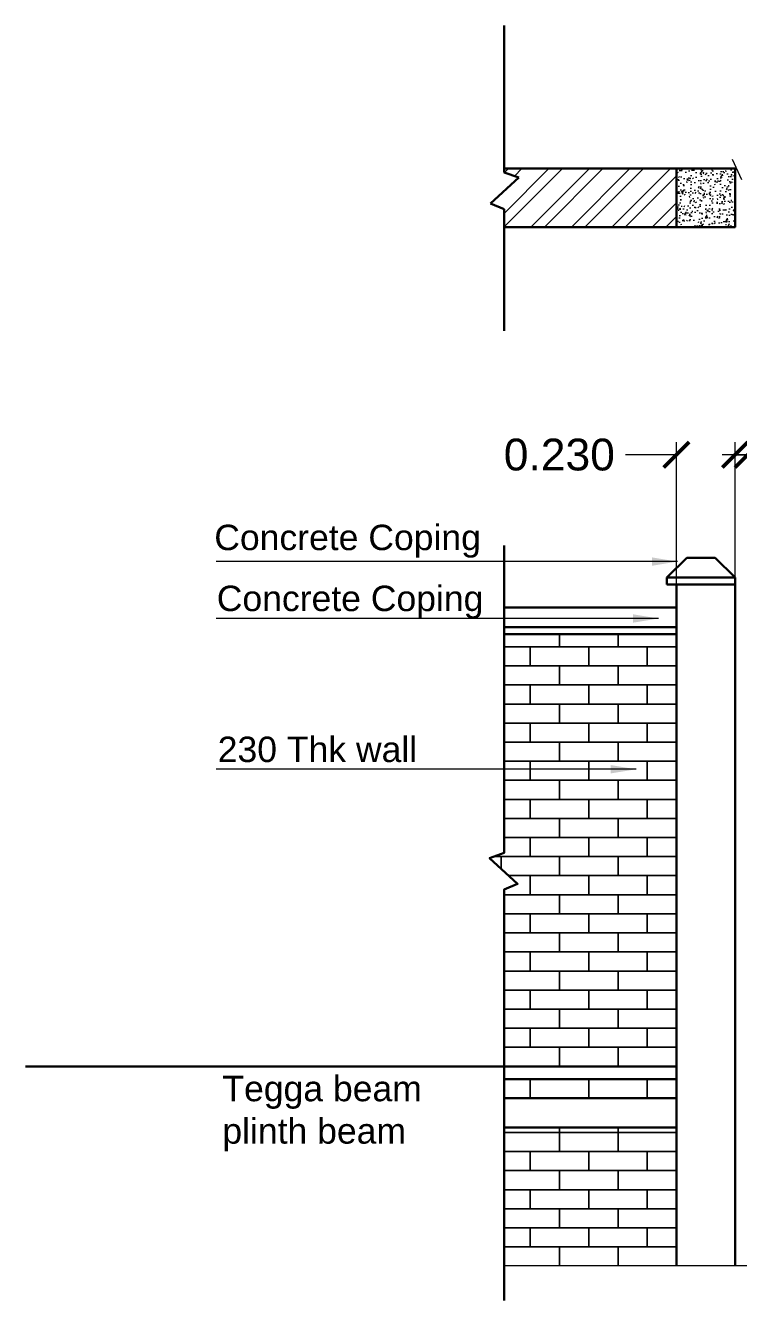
# Model space of a CAD drawing. Header units: millimetres. Extents: x 1898 to 3725, y 783 to 1532.
# Drawn here: x 3007.51 to 3010.31, y 896.24 to 901.26 of the extents above; entities that cross this region are included whole.
import ezdxf

# ---------------------------------------------------------------- set-up
doc = ezdxf.new("R2010")
doc.units = ezdxf.units.MM
doc.layers.get('0').update_dxf_attribs({"lineweight": 20})
doc.layers.get('Defpoints').update_dxf_attribs({"lineweight": 15})
for name, color, linetype, lineweight in [('brick Hatch', 13, 'Continuous', 13), ('Col-Hatch', 254, 'Continuous', 13), ('DIM', 6, 'Continuous', 18), ('TEXT', 7, 'Continuous', 15), ('Wall', 7, 'Continuous', 30), ('Window-Wall', 7, 'Continuous', 18)]:
    doc.layers.add(name, color=color, linetype=linetype, lineweight=lineweight)
doc.styles.add('DIM', font='arial.ttf', dxfattribs={"height": 0.5})
doc.styles.get("Standard").update_dxf_attribs({"font": 'arial.ttf', "height": 0.2})
doc.styles.add('Tabrej', font='arial.ttf')
doc.dimstyles.new('DIMEN', dxfattribs={"dimtxt": 0.3, "dimasz": 0.25, "dimexe": 0.18, "dimexo": 0.0625, "dimgap": 0.09, "dimtad": 0, "dimdec": 3, "dimzin": 0, "dimdsep": 46, "dimtxsty": 'Tabrej', "dimcen": 0, "dimclrd": 256, "dimclre": 256, "dimclrt": 7, "dimadec": 0, "dimazin": 0, "dimtfac": 1, "dimtdec": 3, "dimtofl": 0, "dimtmove": 0, "dimatfit": 1, "dimfxl": 0, "dimtolj": 1, "dimtzin": 0, "dimlwd": -1, "dimlwe": -1, "dimarcsym": 0})

# ---------------------------------------------------------------- blocks, each defined once
blk = doc.blocks.new('_ArchTick')
at = {"color": 0, "const_width": 0.15}
blk.add_lwpolyline([(-0.5, -0.5), (0.5, 0.5)], dxfattribs=at)
blk = doc.blocks.new('*D351')
at = {"layer": 'Defpoints', "color": 0, "lineweight": 15, "transparency": 16777216}
for p in [(3010.5811, 899.5672), (3010.3511, 898.967), (3010.5811, 898.967)]:
    blk.add_point(p, dxfattribs=at)
at = {"layer": 'DIM', "transparency": 16777216}
for p, q in [((3010.3511, 898.972), (3010.3511, 899.6172)), ((3010.5811, 898.972), (3010.5811, 899.6172)), ((3010.3511, 899.5672), (3010.2511, 899.5672)), ((3010.5811, 899.5672), (3010.7811, 899.5672))]:
    blk.add_line(p, q, dxfattribs=at)
at = {"layer": 'DIM', "transparency": 16777216, "xscale": 0.1, "yscale": 0.1, "zscale": 0.1}
blk.add_blockref('_ArchTick', (3010.3511, 899.5672), dxfattribs=at)
at = {"layer": 'DIM', "transparency": 16777216, "xscale": 0.1, "yscale": 0.1, "zscale": 0.1, "rotation": 180}
blk.add_blockref('_ArchTick', (3010.5811, 899.5672), dxfattribs=at)
at = {"layer": 'DIM', "color": 7, "transparency": 16777216, "insert": (3011.4918, 899.5672), "char_height": 0.125, "attachment_point": 5, "style": 'Tabrej'}
blk.add_mtext('\\A1;0.230', dxfattribs=at)
blk = doc.blocks.new('*D352')
at = {"layer": 'Defpoints', "color": 0, "lineweight": 15, "transparency": 16777216}
for p in [(3010.3011, 899.5672), (3010.0711, 898.967), (3010.3011, 898.967)]:
    blk.add_point(p, dxfattribs=at)
at = {"layer": 'DIM', "transparency": 16777216}
for p, q in [((3010.0711, 898.972), (3010.0711, 899.6172)), ((3010.3011, 898.972), (3010.3011, 899.6172)), ((3010.0711, 899.5672), (3009.8711, 899.5672)), ((3010.3011, 899.5672), (3010.4011, 899.5672))]:
    blk.add_line(p, q, dxfattribs=at)
at = {"layer": 'DIM', "transparency": 16777216, "xscale": 0.1, "yscale": 0.1, "zscale": 0.1}
blk.add_blockref('_ArchTick', (3010.0711, 899.5672), dxfattribs=at)
at = {"layer": 'DIM', "transparency": 16777216, "xscale": 0.1, "yscale": 0.1, "zscale": 0.1, "rotation": 180}
blk.add_blockref('_ArchTick', (3010.3011, 899.5672), dxfattribs=at)
at = {"layer": 'DIM', "color": 7, "transparency": 16777216, "insert": (3009.6104, 899.5672), "char_height": 0.125, "attachment_point": 5, "style": 'Tabrej'}
blk.add_mtext('\\A1;0.230', dxfattribs=at)

msp = doc.modelspace()

# ---------------------------------------------------------------- hatches: boundary and pattern name
at = {"layer": 'brick Hatch'}
h = msp.add_hatch(dxfattribs=at)
h.set_pattern_fill('ANSI32', color=256, scale=0.3, style=0)
h.set_pattern_definition([(45, (2230.92793, 1397.70695), (-0.079549513, 0.079549513), []), (45, (2230.98096, 1397.70695), (-0.079549513, 0.079549513), [])])
h.paths.add_polyline_path([(3008.3623, 900.3795), (3008.3623, 900.7879), (3008.5906, 900.7879), (3008.5906, 900.3795)], flags=9)
h.paths.add_polyline_path([(3009.3933, 900.6774), (3009.4506, 900.657), (3009.3933, 900.6042), (3009.3933, 900.4626), (3010.0711, 900.4626), (3010.0711, 900.6926), (3009.3933, 900.6926)])
at = {"layer": 'Col-Hatch'}
h = msp.add_hatch(dxfattribs=at)
h.set_pattern_fill('AR-CONC', color=256, scale=0.0003, style=0)
h.set_pattern_definition([(50, (543.74294, 2514.279355), (0.0546554007, -0.00478172566), [0.005715, -0.062865]), (355, (543.74294, 2514.279355), (-0.0105728478, 0.0573169929), [0.004572, -0.050292]), (100.451, (543.747494, 2514.278957), (0.0440827505, 0.05253500635), [0.004857, -0.053427]), (46.1842, (543.74294, 2514.294595), (0.0813237123, -0.0126126984), [0.0085725, -0.0942975]), (96.6356, (543.749716, 2514.29354), (0.0712212703, 0.0742276668), [0.0072855, -0.0801405]), (351.184, (543.74294, 2514.294595), (0.0712213818, 0.0742275354), [0.006858, -0.075438]), (21, (543.75056, 2514.290785), (0.04548446395, -0.03067965556), [0.005715, -0.062865]), (326, (543.75056, 2514.290785), (0.0185406085, 0.0552563898), [0.004572, -0.050292]), (71.4514, (543.75435, 2514.28823), (0.0640249472, 0.0245768573), [0.004857, -0.053427]), (37.5, (543.742939, 2514.279355), (0.00092658098, 0.02536651166), [0, -0.0496824, 0, -0.051054, 0, -0.0504825]), (7.5, (543.74294, 2514.279355), (0.02004589875, 0.03005417245), [0, -0.0291084, 0, -0.0485394, 0, -0.0192405]), (327.5, (543.725946, 2514.279355), (0.04067717855, -0.0017186232), [0, -0.01905, 0, -0.059436, 0, -0.078867]), (317.5, (543.718326, 2514.279355), (0.0444387544, 0.0076279473), [0, -0.024765, 0, -0.0394716, 0, -0.056007])])
h.paths.add_polyline_path([(3010.0711, 900.6926), (3010.0711, 900.4626), (3010.3011, 900.4626), (3010.3011, 900.6926)])

# ---------------------------------------------------------------- linework, layer by layer
at = {"layer": 'brick Hatch'}
msp.add_line((3009.3933, 897.162), (3010.0711, 897.162), dxfattribs=at)
for points in [[(3009.6111, 898.862), (3009.6111, 898.812), (3009.3933, 898.812)], [(3009.8411, 898.862), (3009.8411, 898.812), (3009.6111, 898.812), (3009.6111, 898.862)], [(3010.0711, 898.862), (3010.0711, 898.812), (3009.8411, 898.812), (3009.8411, 898.862)], [(3009.3933, 898.812), (3009.4961, 898.812), (3009.4961, 898.737), (3009.3933, 898.737)], [(3010.0711, 898.737), (3009.9561, 898.737), (3009.9561, 898.812), (3010.0711, 898.812)], [(3009.3933, 898.737), (3009.6111, 898.737), (3009.6111, 898.662), (3009.3933, 898.662)], [(3009.3933, 898.662), (3009.4961, 898.662), (3009.4961, 898.587), (3009.3933, 898.587)], [(3010.0711, 898.587), (3009.9561, 898.587), (3009.9561, 898.662), (3010.0711, 898.662)], [(3009.3933, 898.587), (3009.6111, 898.587), (3009.6111, 898.512), (3009.3933, 898.512)], [(3009.3933, 898.512), (3009.4961, 898.512), (3009.4961, 898.437), (3009.3933, 898.437)], [(3010.0711, 898.437), (3009.9561, 898.437), (3009.9561, 898.512), (3010.0711, 898.512)], [(3009.3933, 898.437), (3009.6111, 898.437), (3009.6111, 898.362), (3009.3933, 898.362)], [(3009.3933, 898.362), (3009.4961, 898.362), (3009.4961, 898.287), (3009.3933, 898.287)], [(3010.0711, 898.287), (3009.9561, 898.287), (3009.9561, 898.362), (3010.0711, 898.362)], [(3009.3933, 898.287), (3009.6111, 898.287), (3009.6111, 898.212), (3009.3933, 898.212)], [(3009.3933, 898.212), (3009.4961, 898.212), (3009.4961, 898.137), (3009.3933, 898.137)], [(3010.0711, 898.137), (3009.9561, 898.137), (3009.9561, 898.212), (3010.0711, 898.212)], [(3009.3933, 898.137), (3009.6111, 898.137), (3009.6111, 898.062), (3009.3933, 898.062)], [(3009.3933, 898.062), (3009.4961, 898.062), (3009.4961, 897.987), (3009.3528, 897.987)], [(3010.0711, 897.987), (3009.9561, 897.987), (3009.9561, 898.062), (3010.0711, 898.062)], [(3009.3528, 897.987), (3009.3811, 897.987), (3009.3811, 897.9394)], [(3009.3811, 897.9394), (3009.3811, 897.987), (3009.6111, 897.987), (3009.6111, 897.912), (3009.4108, 897.912)], [(3009.4108, 897.912), (3009.4961, 897.912), (3009.4961, 897.837), (3009.3933, 897.837)], [(3010.0711, 897.837), (3009.9561, 897.837), (3009.9561, 897.912), (3010.0711, 897.912)], [(3009.3933, 897.837), (3009.6111, 897.837), (3009.6111, 897.762), (3009.3933, 897.762)], [(3009.3933, 897.762), (3009.4961, 897.762), (3009.4961, 897.687), (3009.3933, 897.687)], [(3010.0711, 897.687), (3009.9561, 897.687), (3009.9561, 897.762), (3010.0711, 897.762)], [(3009.3933, 897.687), (3009.6111, 897.687), (3009.6111, 897.612), (3009.3933, 897.612)], [(3009.3933, 897.612), (3009.4961, 897.612), (3009.4961, 897.537), (3009.3933, 897.537)], [(3010.0711, 897.537), (3009.9561, 897.537), (3009.9561, 897.612), (3010.0711, 897.612)], [(3009.3933, 897.537), (3009.6111, 897.537), (3009.6111, 897.462), (3009.3933, 897.462)], [(3009.3933, 897.462), (3009.4961, 897.462), (3009.4961, 897.387), (3009.3933, 897.387)], [(3010.0711, 897.387), (3009.9561, 897.387), (3009.9561, 897.462), (3010.0711, 897.462)], [(3009.3933, 897.387), (3009.6111, 897.387), (3009.6111, 897.312), (3009.3933, 897.312)], [(3009.3933, 897.312), (3009.4961, 897.312), (3009.4961, 897.237), (3009.3933, 897.237)], [(3010.0711, 897.237), (3009.9561, 897.237), (3009.9561, 897.312), (3010.0711, 897.312)], [(3009.3933, 897.237), (3009.6111, 897.237), (3009.6111, 897.162), (3009.3933, 897.162)], [(3009.3933, 897.112), (3009.4961, 897.112), (3009.4961, 897.037), (3009.3933, 897.037)], [(3010.0711, 897.037), (3009.9561, 897.037), (3009.9561, 897.112), (3010.0711, 897.112)], [(3009.6111, 896.922), (3009.6111, 896.902), (3009.3933, 896.902)], [(3009.8411, 896.922), (3009.8411, 896.902), (3009.6111, 896.902), (3009.6111, 896.922)], [(3010.0711, 896.922), (3010.0711, 896.902), (3009.8411, 896.902), (3009.8411, 896.922)], [(3009.3933, 896.902), (3009.6111, 896.902), (3009.6111, 896.827), (3009.3933, 896.827)], [(3009.3933, 896.827), (3009.4961, 896.827), (3009.4961, 896.752), (3009.3933, 896.752)], [(3010.0711, 896.752), (3009.9561, 896.752), (3009.9561, 896.827), (3010.0711, 896.827)], [(3009.3933, 896.752), (3009.6111, 896.752), (3009.6111, 896.677), (3009.3933, 896.677)], [(3009.3933, 896.677), (3009.4961, 896.677), (3009.4961, 896.602), (3009.3933, 896.602)], [(3010.0711, 896.602), (3009.9561, 896.602), (3009.9561, 896.677), (3010.0711, 896.677)], [(3009.3933, 896.602), (3009.6111, 896.602), (3009.6111, 896.527), (3009.3933, 896.527)], [(3009.3933, 896.527), (3009.4961, 896.527), (3009.4961, 896.452), (3009.3933, 896.452)], [(3010.0711, 896.452), (3009.9561, 896.452), (3009.9561, 896.527), (3010.0711, 896.527)], [(3009.3933, 896.452), (3009.6111, 896.452), (3009.6111, 896.377), (3009.3933, 896.377)]]:
    msp.add_lwpolyline(points, dxfattribs=at)
for points in [[(3009.4961, 898.812), (3009.7261, 898.812), (3009.7261, 898.737), (3009.4961, 898.737)], [(3009.7261, 898.812), (3009.9561, 898.812), (3009.9561, 898.737), (3009.7261, 898.737)], [(3009.6111, 898.737), (3009.8411, 898.737), (3009.8411, 898.662), (3009.6111, 898.662)], [(3009.8411, 898.737), (3010.0711, 898.737), (3010.0711, 898.662), (3009.8411, 898.662)], [(3009.4961, 898.662), (3009.7261, 898.662), (3009.7261, 898.587), (3009.4961, 898.587)], [(3009.7261, 898.662), (3009.9561, 898.662), (3009.9561, 898.587), (3009.7261, 898.587)], [(3009.6111, 898.587), (3009.8411, 898.587), (3009.8411, 898.512), (3009.6111, 898.512)], [(3009.8411, 898.587), (3010.0711, 898.587), (3010.0711, 898.512), (3009.8411, 898.512)], [(3009.4961, 898.512), (3009.7261, 898.512), (3009.7261, 898.437), (3009.4961, 898.437)], [(3009.7261, 898.512), (3009.9561, 898.512), (3009.9561, 898.437), (3009.7261, 898.437)], [(3009.6111, 898.437), (3009.8411, 898.437), (3009.8411, 898.362), (3009.6111, 898.362)], [(3009.8411, 898.437), (3010.0711, 898.437), (3010.0711, 898.362), (3009.8411, 898.362)], [(3009.4961, 898.362), (3009.7261, 898.362), (3009.7261, 898.287), (3009.4961, 898.287)], [(3009.7261, 898.362), (3009.9561, 898.362), (3009.9561, 898.287), (3009.7261, 898.287)], [(3009.6111, 898.287), (3009.8411, 898.287), (3009.8411, 898.212), (3009.6111, 898.212)], [(3009.8411, 898.287), (3010.0711, 898.287), (3010.0711, 898.212), (3009.8411, 898.212)], [(3009.4961, 898.212), (3009.7261, 898.212), (3009.7261, 898.137), (3009.4961, 898.137)], [(3009.7261, 898.212), (3009.9561, 898.212), (3009.9561, 898.137), (3009.7261, 898.137)], [(3009.6111, 898.137), (3009.8411, 898.137), (3009.8411, 898.062), (3009.6111, 898.062)], [(3009.8411, 898.137), (3010.0711, 898.137), (3010.0711, 898.062), (3009.8411, 898.062)], [(3009.4961, 898.062), (3009.7261, 898.062), (3009.7261, 897.987), (3009.4961, 897.987)], [(3009.7261, 898.062), (3009.9561, 898.062), (3009.9561, 897.987), (3009.7261, 897.987)], [(3009.6111, 897.987), (3009.8411, 897.987), (3009.8411, 897.912), (3009.6111, 897.912)], [(3009.8411, 897.987), (3010.0711, 897.987), (3010.0711, 897.912), (3009.8411, 897.912)], [(3009.4961, 897.912), (3009.7261, 897.912), (3009.7261, 897.837), (3009.4961, 897.837)], [(3009.7261, 897.912), (3009.9561, 897.912), (3009.9561, 897.837), (3009.7261, 897.837)], [(3009.6111, 897.837), (3009.8411, 897.837), (3009.8411, 897.762), (3009.6111, 897.762)], [(3009.8411, 897.837), (3010.0711, 897.837), (3010.0711, 897.762), (3009.8411, 897.762)], [(3009.4961, 897.762), (3009.7261, 897.762), (3009.7261, 897.687), (3009.4961, 897.687)], [(3009.7261, 897.762), (3009.9561, 897.762), (3009.9561, 897.687), (3009.7261, 897.687)], [(3009.6111, 897.687), (3009.8411, 897.687), (3009.8411, 897.612), (3009.6111, 897.612)], [(3009.8411, 897.687), (3010.0711, 897.687), (3010.0711, 897.612), (3009.8411, 897.612)], [(3009.4961, 897.612), (3009.7261, 897.612), (3009.7261, 897.537), (3009.4961, 897.537)], [(3009.7261, 897.612), (3009.9561, 897.612), (3009.9561, 897.537), (3009.7261, 897.537)], [(3009.6111, 897.537), (3009.8411, 897.537), (3009.8411, 897.462), (3009.6111, 897.462)], [(3009.8411, 897.537), (3010.0711, 897.537), (3010.0711, 897.462), (3009.8411, 897.462)], [(3009.4961, 897.462), (3009.7261, 897.462), (3009.7261, 897.387), (3009.4961, 897.387)], [(3009.7261, 897.462), (3009.9561, 897.462), (3009.9561, 897.387), (3009.7261, 897.387)], [(3009.6111, 897.387), (3009.8411, 897.387), (3009.8411, 897.312), (3009.6111, 897.312)], [(3009.8411, 897.387), (3010.0711, 897.387), (3010.0711, 897.312), (3009.8411, 897.312)], [(3009.4961, 897.312), (3009.7261, 897.312), (3009.7261, 897.237), (3009.4961, 897.237)], [(3009.7261, 897.312), (3009.9561, 897.312), (3009.9561, 897.237), (3009.7261, 897.237)], [(3009.6111, 897.237), (3009.8411, 897.237), (3009.8411, 897.162), (3009.6111, 897.162)], [(3009.8411, 897.237), (3010.0711, 897.237), (3010.0711, 897.162), (3009.8411, 897.162)], [(3009.4961, 897.112), (3009.7261, 897.112), (3009.7261, 897.037), (3009.4961, 897.037)], [(3009.7261, 897.112), (3009.9561, 897.112), (3009.9561, 897.037), (3009.7261, 897.037)], [(3009.6111, 896.902), (3009.8411, 896.902), (3009.8411, 896.827), (3009.6111, 896.827)], [(3009.8411, 896.902), (3010.0711, 896.902), (3010.0711, 896.827), (3009.8411, 896.827)], [(3009.4961, 896.827), (3009.7261, 896.827), (3009.7261, 896.752), (3009.4961, 896.752)], [(3009.7261, 896.827), (3009.9561, 896.827), (3009.9561, 896.752), (3009.7261, 896.752)], [(3009.6111, 896.752), (3009.8411, 896.752), (3009.8411, 896.677), (3009.6111, 896.677)], [(3009.8411, 896.752), (3010.0711, 896.752), (3010.0711, 896.677), (3009.8411, 896.677)], [(3009.4961, 896.677), (3009.7261, 896.677), (3009.7261, 896.602), (3009.4961, 896.602)], [(3009.7261, 896.677), (3009.9561, 896.677), (3009.9561, 896.602), (3009.7261, 896.602)], [(3009.6111, 896.602), (3009.8411, 896.602), (3009.8411, 896.527), (3009.6111, 896.527)], [(3009.8411, 896.602), (3010.0711, 896.602), (3010.0711, 896.527), (3009.8411, 896.527)], [(3009.4961, 896.527), (3009.7261, 896.527), (3009.7261, 896.452), (3009.4961, 896.452)], [(3009.7261, 896.527), (3009.9561, 896.527), (3009.9561, 896.452), (3009.7261, 896.452)], [(3009.6111, 896.452), (3009.8411, 896.452), (3009.8411, 896.377), (3009.6111, 896.377)], [(3009.8411, 896.452), (3010.0711, 896.452), (3010.0711, 896.377), (3009.8411, 896.377)]]:
    msp.add_lwpolyline(points, close=True, dxfattribs=at)
at = {"layer": 'DIM'}
msp.add_line((3010.3285, 900.6478), (3010.2914, 900.7289), dxfattribs=at)
at = {"layer": 'Wall'}
for p, q in [((3009.3933, 901.2553), (3009.3933, 900.6774)), ((3010.0711, 900.6926), (3009.3933, 900.6926)), ((3009.3933, 900.6774), (3009.4506, 900.657)), ((3009.4506, 900.657), (3009.3401, 900.5553)), ((3009.3401, 900.5553), (3009.3933, 900.533)), ((3009.3933, 900.533), (3009.3933, 900.0545)), ((3010.0711, 900.4626), (3009.3933, 900.4626)), ((3010.0336, 899.0845), (3010.1111, 899.162)), ((3010.2236, 899.162), (3010.1111, 899.162)), ((3010.3011, 899.0845), (3010.2236, 899.162)), ((3010.3011, 899.0845), (3010.0336, 899.0845)), ((3010.0336, 899.057), (3010.0336, 899.0845)), ((3010.3011, 897.037), (3010.3011, 899.085)), ((3010.3011, 899.057), (3010.0336, 899.057)), ((3010.0711, 897.037), (3010.0711, 899.057)), ((3009.3933, 898.967), (3010.0711, 898.967)), ((3009.3933, 898.8895), (3010.0711, 898.8895)), ((3009.3933, 898.862), (3010.0711, 898.862)), ((3009.3933, 897.162), (3007.5116, 897.162)), ((3009.3933, 897.162), (3009.3933, 896.962)), ((3009.3933, 897.162), (3010.0711, 897.162)), ((3009.3933, 897.162), (3010.0711, 897.162)), ((3009.3933, 897.112), (3010.0711, 897.112)), ((3009.3933, 897.037), (3010.0711, 897.037)), ((3010.0711, 896.377), (3010.0711, 897.037)), ((3010.3011, 896.377), (3010.3011, 897.037)), ((3009.3933, 896.922), (3010.0711, 896.922))]:
    msp.add_line(p, q, dxfattribs=at)
for points in [[(3010.0711, 900.6926), (3010.3011, 900.6926), (3010.3011, 900.4626), (3010.0711, 900.4626), (3010.0711, 900.6926)], [(3009.3933, 899.2099), (3009.3933, 898.0013), (3009.3359, 897.981), (3009.4464, 897.8793), (3009.3933, 897.8569), (3009.3933, 896.2412)]]:
    msp.add_lwpolyline(points, dxfattribs=at)
at = {"layer": 'Window-Wall'}
for p, q in [((3010.0711, 897.162), (3009.3933, 897.162)), ((3010.0711, 897.162), (3009.3933, 897.162)), ((3009.3933, 897.112), (3010.0711, 897.112)), ((3039.0489, 896.377), (3009.3933, 896.377))]:
    msp.add_line(p, q, dxfattribs=at)

# ---------------------------------------------------------------- texts
at = {"layer": 'TEXT', "char_height": 0.1, "width": 4.202516, "attachment_point": 1, "style": 'DIM'}
for s, insert in [('Concrete Coping', (3008.2538, 899.2921)), ('Concrete Coping', (3008.2636, 899.0524)), ('Tegga beam \\Pplinth beam', (3008.2855, 897.1248))]:
    msp.add_mtext(s, dxfattribs=dict(at, insert=insert))
at = {"layer": 'TEXT', "insert": (3008.2673, 898.4587), "char_height": 0.1, "width": 4.202516, "attachment_point": 1}
msp.add_mtext('{\\fArial|b0|i0|c0|p34;230 Thk wall}', dxfattribs=at)

# ---------------------------------------------------------------- dimensions: what is measured, and where the dimension line sits
at = {"layer": 'DIM'}
for base, p1, p2, override, picture, middle in [((3010.3011, 899.5672), (3010.0711, 898.967), (3010.3011, 898.967), {"dimscale": 0.5, "dimtxt": 0.25, "dimasz": 0.2, "dimexe": 0.1, "dimexo": 0.01, "dimgap": 0.1, "dimblk1": 'ArchTick', "dimblk2": 'ArchTick', "dimsah": 1}, '*D352', (3009.6104, 899.5672)), ((3010.5811, 899.5672), (3010.3511, 898.967), (3010.5811, 898.967), {"dimscale": 0.5, "dimtxt": 0.25, "dimasz": 0.2, "dimexe": 0.1, "dimexo": 0.01, "dimgap": 1, "dimblk1": 'ArchTick', "dimblk2": 'ArchTick', "dimsah": 1}, '*D351', (3011.4918, 899.5672))]:
    dim = msp.add_linear_dim(base=base, p1=p1, p2=p2, dimstyle='DIMEN', override=override, dxfattribs=at)
    dim.commit()
    dim.dimension.update_dxf_attribs({"geometry": picture, "text_midpoint": middle, "dimtype": 160})

# ---------------------------------------------------------------- leaders
for points in [[(3010.0747, 899.1471), (3008.2615, 899.1471)], [(3010.0004, 898.9233), (3008.2615, 898.9233)], [(3009.9125, 898.3304), (3008.2615, 898.3304)]]:
    msp.add_leader(points, dimstyle='DIMEN', override={"dimscale": 0.5, "dimtxt": 0.25, "dimasz": 0.2, "dimexe": 0.1, "dimexo": 0.01, "dimgap": 0.1}, dxfattribs=at)

doc.saveas('drawing.dxf')
